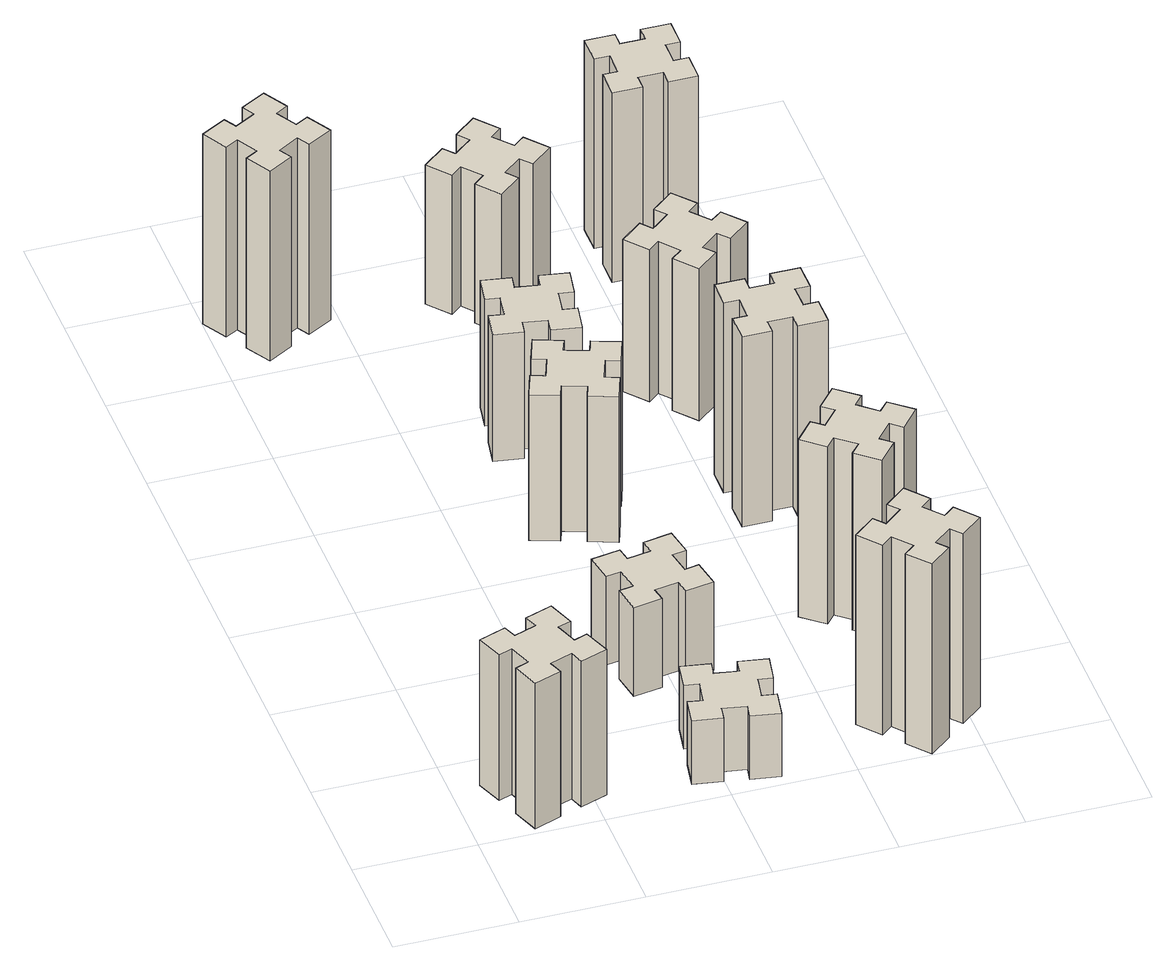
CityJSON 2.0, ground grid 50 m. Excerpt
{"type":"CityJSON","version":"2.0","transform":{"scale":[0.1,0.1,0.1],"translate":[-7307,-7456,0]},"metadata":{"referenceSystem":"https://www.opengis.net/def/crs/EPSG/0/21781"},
"CityObjects":{
"building1":{"type":"Building","attributes":{"class":"1000","function":"1000","usage":"1000","yearOfConstruction":2016,"roofType":"1000","measuredHeight":69,"storeysAboveGround":30,"storeysBelowGround":0},"geometry":[{"type":"Solid","lod":"1","boundaries":[[[[0,1,2,3,4,5,6,7,8,9,10,11,12,13,14,15,16,17,18,19]],[[17,16,20,21]],[[16,15,22,20]],[[15,14,23,22]],[[14,13,24,23]],[[13,12,25,24]],[[12,11,26,25]],[[11,10,27,26]],[[10,9,28,27]],[[9,8,29,28]],[[8,7,30,29]],[[7,6,31,30]],[[6,5,32,31]],[[5,4,33,32]],[[4,3,34,33]],[[3,2,35,34]],[[2,1,36,35]],[[1,0,37,36]],[[0,19,38,37]],[[19,18,39,38]],[[18,17,21,39]],[[24,25,26,27,28,29,30,31,32,33,34,35,36,37,38,39,21,20,22,23]]]]}]},
"building2":{"type":"Building","attributes":{"class":"1000","function":"1000","usage":"1000","yearOfConstruction":2016,"roofType":"1000","measuredHeight":30,"storeysAboveGround":30,"storeysBelowGround":0},"geometry":[{"type":"Solid","lod":"1","boundaries":[[[[40,41,42,43,44,45,46,47,48,49,50,51,52,53,54,55,56,57,58,59]],[[57,56,60,61]],[[56,55,62,60]],[[55,54,63,62]],[[54,53,64,63]],[[53,52,65,64]],[[52,51,66,65]],[[51,50,67,66]],[[50,49,68,67]],[[49,48,69,68]],[[48,47,70,69]],[[47,46,71,70]],[[46,45,72,71]],[[45,44,73,72]],[[44,43,74,73]],[[43,42,75,74]],[[42,41,76,75]],[[41,40,77,76]],[[40,59,78,77]],[[59,58,79,78]],[[58,57,61,79]],[[64,65,66,67,68,69,70,71,72,73,74,75,76,77,78,79,61,60,62,63]]]]}]},
"building3":{"type":"Building","attributes":{"class":"1000","function":"1000","usage":"1000","yearOfConstruction":2016,"roofType":"1000","measuredHeight":90,"storeysAboveGround":30,"storeysBelowGround":0},"geometry":[{"type":"Solid","lod":"1","boundaries":[[[[80,81,82,83,84,85,86,87,88,89,90,91,92,93,94,95,96,97,98,99]],[[97,96,100,101]],[[96,95,102,100]],[[95,94,103,102]],[[94,93,104,103]],[[93,92,105,104]],[[92,91,106,105]],[[91,90,107,106]],[[90,89,108,107]],[[89,88,109,108]],[[88,87,110,109]],[[87,86,111,110]],[[86,85,112,111]],[[85,84,113,112]],[[84,83,114,113]],[[83,82,115,114]],[[82,81,116,115]],[[81,80,117,116]],[[80,99,118,117]],[[99,98,119,118]],[[98,97,101,119]],[[104,105,106,107,108,109,110,111,112,113,114,115,116,117,118,119,101,100,102,103]]]]}]},
"building4":{"type":"Building","attributes":{"class":"1000","function":"1000","usage":"1000","yearOfConstruction":2016,"roofType":"1000","measuredHeight":42,"storeysAboveGround":30,"storeysBelowGround":0},"geometry":[{"type":"Solid","lod":"1","boundaries":[[[[120,121,122,123,124,125,126,127,128,129,130,131,132,133,134,135,136,137,138,139]],[[137,136,140,141]],[[136,135,142,140]],[[135,134,143,142]],[[134,133,144,143]],[[133,132,145,144]],[[132,131,146,145]],[[131,130,147,146]],[[130,129,148,147]],[[129,128,149,148]],[[128,127,150,149]],[[127,126,151,150]],[[126,125,152,151]],[[125,124,153,152]],[[124,123,154,153]],[[123,122,155,154]],[[122,121,156,155]],[[121,120,157,156]],[[120,139,158,157]],[[139,138,159,158]],[[138,137,141,159]],[[144,145,146,147,148,149,150,151,152,153,154,155,156,157,158,159,141,140,142,143]]]]}]},
"building5":{"type":"Building","attributes":{"class":"1000","function":"1000","usage":"1000","yearOfConstruction":2016,"roofType":"1000","measuredHeight":69,"storeysAboveGround":30,"storeysBelowGround":0},"geometry":[{"type":"Solid","lod":"1","boundaries":[[[[160,161,162,163,164,165,166,167,168,169,170,171,172,173,174,175,176,177,178,179]],[[177,176,180,181]],[[176,175,182,180]],[[175,174,183,182]],[[174,173,184,183]],[[173,172,185,184]],[[172,171,186,185]],[[171,170,187,186]],[[170,169,188,187]],[[169,168,189,188]],[[168,167,190,189]],[[167,166,191,190]],[[166,165,192,191]],[[165,164,193,192]],[[164,163,194,193]],[[163,162,195,194]],[[162,161,196,195]],[[161,160,197,196]],[[160,179,198,197]],[[179,178,199,198]],[[178,177,181,199]],[[184,185,186,187,188,189,190,191,192,193,194,195,196,197,198,199,181,180,182,183]]]]}]},
"building6":{"type":"Building","attributes":{"class":"1000","function":"1000","usage":"1000","yearOfConstruction":2016,"roofType":"1000","measuredHeight":60,"storeysAboveGround":30,"storeysBelowGround":0},"geometry":[{"type":"Solid","lod":"1","boundaries":[[[[200,201,202,203,204,205,206,207,208,209,210,211,212,213,214,215,216,217,218,219]],[[217,216,220,221]],[[216,215,222,220]],[[215,214,223,222]],[[214,213,224,223]],[[213,212,225,224]],[[212,211,226,225]],[[211,210,227,226]],[[210,209,228,227]],[[209,208,229,228]],[[208,207,230,229]],[[207,206,231,230]],[[206,205,232,231]],[[205,204,233,232]],[[204,203,234,233]],[[203,202,235,234]],[[202,201,236,235]],[[201,200,237,236]],[[200,219,238,237]],[[219,218,239,238]],[[218,217,221,239]],[[224,225,226,227,228,229,230,231,232,233,234,235,236,237,238,239,221,220,222,223]]]]}]},
"building7":{"type":"Building","attributes":{"class":"1000","function":"1000","usage":"1000","yearOfConstruction":2016,"roofType":"1000","measuredHeight":90,"storeysAboveGround":30,"storeysBelowGround":0},"geometry":[{"type":"Solid","lod":"1","boundaries":[[[[240,241,242,243,244,245,246,247,248,249,250,251,252,253,254,255,256,257,258,259]],[[257,256,260,261]],[[256,255,262,260]],[[255,254,263,262]],[[254,253,264,263]],[[253,252,265,264]],[[252,251,266,265]],[[251,250,267,266]],[[250,249,268,267]],[[249,248,269,268]],[[248,247,270,269]],[[247,246,271,270]],[[246,245,272,271]],[[245,244,273,272]],[[244,243,274,273]],[[243,242,275,274]],[[242,241,276,275]],[[241,240,277,276]],[[240,259,278,277]],[[259,258,279,278]],[[258,257,261,279]],[[264,265,266,267,268,269,270,271,272,273,274,275,276,277,278,279,261,260,262,263]]]]}]},
"building8":{"type":"Building","attributes":{"class":"1000","function":"1000","usage":"1000","yearOfConstruction":2016,"roofType":"1000","measuredHeight":66,"storeysAboveGround":30,"storeysBelowGround":0},"geometry":[{"type":"Solid","lod":"1","boundaries":[[[[280,281,282,283,284,285,286,287,288,289,290,291,292,293,294,295,296,297,298,299]],[[297,296,300,301]],[[296,295,302,300]],[[295,294,303,302]],[[294,293,304,303]],[[293,292,305,304]],[[292,291,306,305]],[[291,290,307,306]],[[290,289,308,307]],[[289,288,309,308]],[[288,287,310,309]],[[287,286,311,310]],[[286,285,312,311]],[[285,284,313,312]],[[284,283,314,313]],[[283,282,315,314]],[[282,281,316,315]],[[281,280,317,316]],[[280,299,318,317]],[[299,298,319,318]],[[298,297,301,319]],[[304,305,306,307,308,309,310,311,312,313,314,315,316,317,318,319,301,300,302,303]]]]}]},
"building9":{"type":"Building","attributes":{"class":"1000","function":"1000","usage":"1000","yearOfConstruction":2016,"roofType":"1000","measuredHeight":84,"storeysAboveGround":30,"storeysBelowGround":0},"geometry":[{"type":"Solid","lod":"1","boundaries":[[[[320,321,322,323,324,325,326,327,328,329,330,331,332,333,334,335,336,337,338,339]],[[337,336,340,341]],[[336,335,342,340]],[[335,334,343,342]],[[334,333,344,343]],[[333,332,345,344]],[[332,331,346,345]],[[331,330,347,346]],[[330,329,348,347]],[[329,328,349,348]],[[328,327,350,349]],[[327,326,351,350]],[[326,325,352,351]],[[325,324,353,352]],[[324,323,354,353]],[[323,322,355,354]],[[322,321,356,355]],[[321,320,357,356]],[[320,339,358,357]],[[339,338,359,358]],[[338,337,341,359]],[[344,345,346,347,348,349,350,351,352,353,354,355,356,357,358,359,341,340,342,343]]]]}]},
"building10":{"type":"Building","attributes":{"class":"1000","function":"1000","usage":"1000","yearOfConstruction":2016,"roofType":"1000","measuredHeight":90,"storeysAboveGround":30,"storeysBelowGround":0},"geometry":[{"type":"Solid","lod":"1","boundaries":[[[[360,361,362,363,364,365,366,367,368,369,370,371,372,373,374,375,376,377,378,379]],[[377,376,380,381]],[[376,375,382,380]],[[375,374,383,382]],[[374,373,384,383]],[[373,372,385,384]],[[372,371,386,385]],[[371,370,387,386]],[[370,369,388,387]],[[369,368,389,388]],[[368,367,390,389]],[[367,366,391,390]],[[366,365,392,391]],[[365,364,393,392]],[[364,363,394,393]],[[363,362,395,394]],[[362,361,396,395]],[[361,360,397,396]],[[360,379,398,397]],[[379,378,399,398]],[[378,377,381,399]],[[384,385,386,387,388,389,390,391,392,393,394,395,396,397,398,399,381,380,382,383]]]]}]},
"building11":{"type":"Building","attributes":{"class":"1000","function":"1000","usage":"1000","yearOfConstruction":2016,"roofType":"1000","measuredHeight":72,"storeysAboveGround":30,"storeysBelowGround":0},"geometry":[{"type":"Solid","lod":"1","boundaries":[[[[400,401,402,403,404,405,406,407,408,409,410,411,412,413,414,415,416,417,418,419]],[[417,416,420,421]],[[416,415,422,420]],[[415,414,423,422]],[[414,413,424,423]],[[413,412,425,424]],[[412,411,426,425]],[[411,410,427,426]],[[410,409,428,427]],[[409,408,429,428]],[[408,407,430,429]],[[407,406,431,430]],[[406,405,432,431]],[[405,404,433,432]],[[404,403,434,433]],[[403,402,435,434]],[[402,401,436,435]],[[401,400,437,436]],[[400,419,438,437]],[[419,418,439,438]],[[418,417,421,439]],[[424,425,426,427,428,429,430,431,432,433,434,435,436,437,438,439,421,420,422,423]]]]}]},
"building12":{"type":"Building","attributes":{"class":"1000","function":"1000","usage":"1000","yearOfConstruction":2016,"roofType":"1000","measuredHeight":90,"storeysAboveGround":30,"storeysBelowGround":0},"geometry":[{"type":"Solid","lod":"1","boundaries":[[[[440,441,442,443,444,445,446,447,448,449,450,451,452,453,454,455,456,457,458,459]],[[457,456,460,461]],[[456,455,462,460]],[[455,454,463,462]],[[454,453,464,463]],[[453,452,465,464]],[[452,451,466,465]],[[451,450,467,466]],[[450,449,468,467]],[[449,448,469,468]],[[448,447,470,469]],[[447,446,471,470]],[[446,445,472,471]],[[445,444,473,472]],[[444,443,474,473]],[[443,442,475,474]],[[442,441,476,475]],[[441,440,477,476]],[[440,459,478,477]],[[459,458,479,478]],[[458,457,461,479]],[[464,465,466,467,468,469,470,471,472,473,474,475,476,477,478,479,461,460,462,463]]]]}]}
},
"vertices":[
[345,366,0],[251,332,0],[230,388,0],[117,347,0],[159,234,0],[215,255,0],[249,161,0],[193,140,0],[234,27,0],[347,69,0],[326,125,0],[420,159,0],[440,103,0],[553,144,0],[512,257,0],[456,236,0],[422,330,0],[478,350,0],[437,463,0],[324,422,0],[422,330,690],[478,350,690],[456,236,690],[512,257,690],[553,144,690],[440,103,690],[420,159,690],[326,125,690],[347,69,690],[234,27,690],[193,140,690],[249,161,690],[215,255,690],[159,234,690],[117,347,690],[230,388,690],[251,332,690],[345,366,690],[324,422,690],[437,463,690],
[976,314,0],[958,215,0],[899,226,0],[878,107,0],[997,87,0],[1007,146,0],[1105,128,0],[1095,69,0],[1213,48,0],[1234,167,0],[1175,177,0],[1192,275,0],[1251,265,0],[1272,383,0],[1154,404,0],[1144,345,0],[1045,362,0],[1056,421,0],[937,442,0],[917,324,0],[1045,362,300],[1056,421,300],[1144,345,300],[1154,404,300],[1272,383,300],[1251,265,300],[1192,275,300],[1175,177,300],[1234,167,300],[1213,48,300],[1095,69,300],[1105,128,300],[1007,146,300],[997,87,300],[878,107,300],[899,226,300],[958,215,300],[976,314,300],[917,324,300],[937,442,300],
[224,3426,0],[137,3376,0],[107,3428,0],[3,3368,0],[63,3264,0],[115,3294,0],[165,3207,0],[113,3177,0],[173,3073,0],[277,3133,0],[247,3185,0],[334,3235,0],[364,3183,0],[468,3243,0],[408,3347,0],[356,3317,0],[306,3404,0],[358,3434,0],[298,3538,0],[194,3478,0],[306,3404,900],[358,3434,900],[356,3317,900],[408,3347,900],[468,3243,900],[364,3183,900],[334,3235,900],[247,3185,900],[277,3133,900],[173,3073,900],[113,3177,900],[165,3207,900],[115,3294,900],[63,3264,900],[3,3368,900],[107,3428,900],[137,3376,900],[224,3426,900],[194,3478,900],[298,3538,900],
[1005,1002,0],[907,985,0],[897,1044,0],[778,1023,0],[799,905,0],[858,915,0],[876,817,0],[817,807,0],[837,688,0],[956,709,0],[945,768,0],[1044,786,0],[1054,727,0],[1172,747,0],[1151,866,0],[1092,855,0],[1075,954,0],[1134,964,0],[1113,1082,0],[995,1061,0],[1075,954,420],[1134,964,420],[1092,855,420],[1151,866,420],[1172,747,420],[1054,727,420],[1044,786,420],[945,768,420],[956,709,420],[837,688,420],[817,807,420],[876,817,420],[858,915,420],[799,905,420],[778,1023,420],[897,1044,420],[907,985,420],[1005,1002,420],[995,1061,420],[1113,1082,420],
[1062,1741,0],[1096,1835,0],[1152,1814,0],[1193,1927,0],[1080,1968,0],[1060,1912,0],[966,1946,0],[987,2002,0],[874,2043,0],[833,1930,0],[889,1910,0],[855,1816,0],[799,1837,0],[757,1724,0],[870,1683,0],[891,1739,0],[985,1705,0],[964,1649,0],[1077,1607,0],[1118,1720,0],[985,1705,690],[964,1649,690],[891,1739,690],[870,1683,690],[757,1724,690],[799,1837,690],[855,1816,690],[889,1910,690],[833,1930,690],[874,2043,690],[987,2002,690],[966,1946,690],[1060,1912,690],[1080,1968,690],[1193,1927,690],[1152,1814,690],[1096,1835,690],[1062,1741,690],[1118,1720,690],[1077,1607,690],
[876,2434,0],[858,2335,0],[799,2346,0],[778,2227,0],[897,2207,0],[907,2266,0],[1005,2248,0],[995,2189,0],[1113,2168,0],[1134,2287,0],[1075,2297,0],[1092,2395,0],[1151,2385,0],[1172,2503,0],[1054,2524,0],[1044,2465,0],[945,2482,0],[956,2541,0],[837,2562,0],[817,2444,0],[945,2482,600],[956,2541,600],[1044,2465,600],[1054,2524,600],[1172,2503,600],[1151,2385,600],[1092,2395,600],[1075,2297,600],[1134,2287,600],[1113,2168,600],[995,2189,600],[1005,2248,600],[907,2266,600],[897,2207,600],[778,2227,600],[799,2346,600],[858,2335,600],[876,2434,600],[817,2444,600],[837,2562,600],
[1848,129,0],[1924,193,0],[1963,147,0],[2055,224,0],[1978,316,0],[1932,278,0],[1867,354,0],[1913,393,0],[1836,485,0],[1744,408,0],[1783,362,0],[1706,297,0],[1668,343,0],[1576,266,0],[1653,174,0],[1699,213,0],[1763,136,0],[1717,98,0],[1794,6,0],[1886,83,0],[1763,136,900],[1717,98,900],[1699,213,900],[1653,174,900],[1576,266,900],[1668,343,900],[1706,297,900],[1783,362,900],[1744,408,900],[1836,485,900],[1913,393,900],[1867,354,900],[1932,278,900],[1978,316,900],[2055,224,900],[1963,147,900],[1924,193,900],[1848,129,900],[1886,83,900],[1794,6,900],
[1192,3238,0],[1127,3314,0],[1173,3353,0],[1096,3445,0],[1004,3368,0],[1043,3322,0],[966,3257,0],[928,3303,0],[836,3226,0],[913,3134,0],[959,3173,0],[1023,3096,0],[977,3058,0],[1054,2966,0],[1146,3043,0],[1108,3089,0],[1184,3153,0],[1223,3107,0],[1315,3184,0],[1238,3276,0],[1184,3153,660],[1223,3107,660],[1108,3089,660],[1146,3043,660],[1054,2966,660],[977,3058,660],[1023,3096,660],[959,3173,660],[913,3134,660],[836,3226,660],[928,3303,660],[966,3257,660],[1043,3322,660],[1004,3368,660],[1096,3445,660],[1173,3353,660],[1127,3314,660],[1192,3238,660],[1238,3276,660],[1315,3184,660],
[1867,876,0],[1932,953,0],[1978,914,0],[2055,1006,0],[1963,1083,0],[1924,1037,0],[1848,1102,0],[1886,1148,0],[1794,1225,0],[1717,1133,0],[1763,1094,0],[1699,1018,0],[1653,1056,0],[1576,964,0],[1668,887,0],[1706,933,0],[1783,869,0],[1744,823,0],[1836,746,0],[1913,838,0],[1783,869,840],[1744,823,840],[1706,933,840],[1668,887,840],[1576,964,840],[1653,1056,840],[1699,1018,840],[1763,1094,840],[1717,1133,840],[1794,1225,840],[1886,1148,840],[1848,1102,840],[1924,1037,840],[1963,1083,840],[2055,1006,840],[1978,914,840],[1932,953,840],[1867,876,840],[1913,838,840],[1836,746,840],
[1825,1675,0],[1825,1775,0],[1885,1775,0],[1885,1895,0],[1765,1895,0],[1765,1835,0],[1665,1835,0],[1665,1895,0],[1545,1895,0],[1545,1775,0],[1605,1775,0],[1605,1675,0],[1545,1675,0],[1545,1555,0],[1665,1555,0],[1665,1615,0],[1765,1615,0],[1765,1555,0],[1885,1555,0],[1885,1675,0],[1765,1615,900],[1765,1555,900],[1665,1615,900],[1665,1555,900],[1545,1555,900],[1545,1675,900],[1605,1675,900],[1605,1775,900],[1545,1775,900],[1545,1895,900],[1665,1895,900],[1665,1835,900],[1765,1835,900],[1765,1895,900],[1885,1895,900],[1885,1775,900],[1825,1775,900],[1825,1675,900],[1885,1675,900],[1885,1555,900],
[1499,2433,0],[1563,2356,0],[1517,2318,0],[1594,2226,0],[1686,2303,0],[1648,2349,0],[1724,2413,0],[1763,2367,0],[1855,2444,0],[1778,2536,0],[1732,2498,0],[1667,2574,0],[1713,2613,0],[1636,2705,0],[1544,2628,0],[1583,2582,0],[1506,2517,0],[1468,2563,0],[1376,2486,0],[1453,2394,0],[1506,2517,720],[1468,2563,720],[1583,2582,720],[1544,2628,720],[1636,2705,720],[1713,2613,720],[1667,2574,720],[1732,2498,720],[1778,2536,720],[1855,2444,720],[1763,2367,720],[1724,2413,720],[1648,2349,720],[1686,2303,720],[1594,2226,720],[1517,2318,720],[1563,2356,720],[1499,2433,720],[1453,2394,720],[1376,2486,720],
[1665,3195,0],[1765,3195,0],[1765,3135,0],[1885,3135,0],[1885,3255,0],[1825,3255,0],[1825,3355,0],[1885,3355,0],[1885,3475,0],[1765,3475,0],[1765,3415,0],[1665,3415,0],[1665,3475,0],[1545,3475,0],[1545,3355,0],[1605,3355,0],[1605,3255,0],[1545,3255,0],[1545,3135,0],[1665,3135,0],[1605,3255,900],[1545,3255,900],[1605,3355,900],[1545,3355,900],[1545,3475,900],[1665,3475,900],[1665,3415,900],[1765,3415,900],[1765,3475,900],[1885,3475,900],[1885,3355,900],[1825,3355,900],[1825,3255,900],[1885,3255,900],[1885,3135,900],[1765,3135,900],[1765,3195,900],[1665,3195,900],[1665,3135,900],[1545,3135,900]
]}
